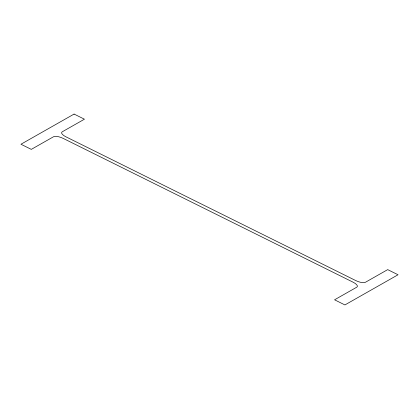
<?xml version="1.0" encoding="UTF-8"?>
<svg xmlns="http://www.w3.org/2000/svg" width="419" height="419" viewBox="0 0 419 419"><rect width="100%" height="100%" fill="white"/><g stroke="black" fill="none" stroke-linecap="round" stroke-linejoin="round"><path stroke-width="0.63" d="M74.084 114.068L20.95 144.241L31.299 149.374L53.538 136.746A7.772 2.708 20.6 0 1 63.206 138.406L353.023 282.165A7.772 2.708 20.6 0 1 356.799 287.172L334.561 299.8L344.916 304.932L398.05 274.759L387.701 269.627L365.462 282.254A7.772 2.708 20.6 0 1 355.794 280.594L65.977 136.835A7.772 2.708 20.6 0 1 62.201 131.828L84.439 119.2L74.084 114.068"/></g></svg>
